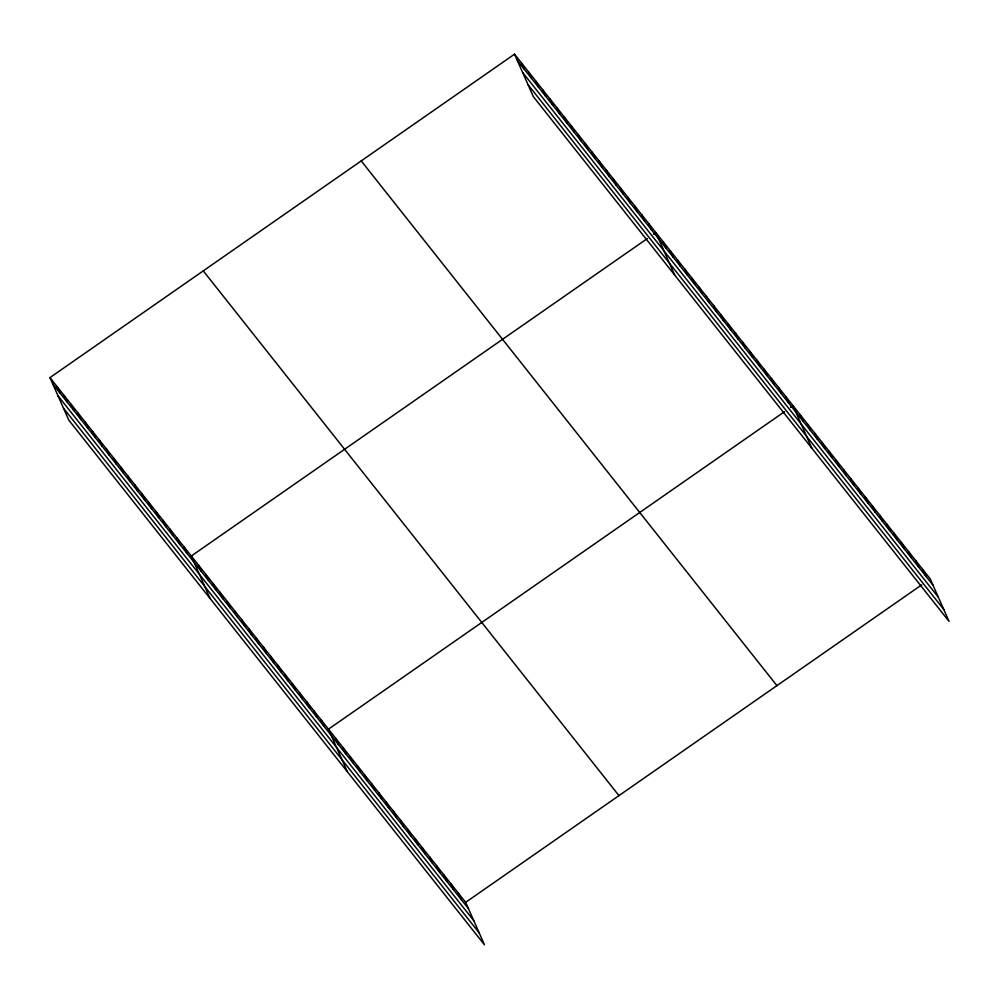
<?xml version="1.0" encoding="UTF-8"?>
<svg xmlns="http://www.w3.org/2000/svg" width="999" height="999" viewBox="0 0 999 999"><rect width="100%" height="100%" fill="white"/><g stroke="black" fill="none" stroke-linecap="round" stroke-linejoin="round"><path stroke-width="1.5" d="M49.95 377.61L465.646 902.347L484.478 944.817L68.769 420.092L49.95 377.61L514.522 54.183L930.231 578.908L949.05 621.39L533.354 96.653L514.522 54.183M647.352 238.524L191.284 556.018L210.115 598.501M653.433 234.278L655.868 232.592L674.687 275.062M784.527 411.675L328.471 729.183L347.29 771.653M790.609 407.442L793.044 405.756L811.875 448.226M465.646 902.347L921.715 584.84M517.32 60.477L933.016 585.202M522.602 72.415L938.311 597.152M528.059 84.715L943.755 609.452M361.213 160.914L776.922 685.651M203.259 270.879L618.955 795.616M52.735 383.903L468.444 908.64M58.029 395.841L473.726 920.579M63.486 408.141L479.183 932.879M923.001 569.805L925.798 576.098M915.783 560.689L918.581 566.982M908.566 551.573L911.35 557.867M901.348 542.457L904.132 548.751M894.13 533.341L896.915 539.635M886.912 524.225L889.697 530.519M879.682 515.122L882.479 521.416M872.464 506.006L875.261 512.3M865.246 496.89L868.031 503.184M858.029 487.774L860.813 494.068M850.811 478.658L853.596 484.952M843.581 469.542L846.378 475.836M836.363 460.439L839.16 466.733M829.145 451.323L831.93 457.617M821.927 442.207L824.712 448.501M814.709 433.091L817.494 439.385M807.492 423.976L810.276 430.269M800.261 414.86L803.059 421.153M785.826 396.64L788.611 402.934M778.608 387.525L781.393 393.818M771.39 378.409L774.175 384.702M764.16 369.293L766.957 375.587M756.942 360.177L759.74 366.471M749.725 351.074L752.509 357.367M742.507 341.958L745.291 348.251M735.289 332.842L738.074 339.136M728.071 323.726L730.856 330.02M720.841 314.61L723.638 320.904M713.623 305.494L716.42 311.788M706.405 296.391L709.19 302.685M699.188 287.275L701.972 293.569M691.97 278.159L694.755 284.453M684.74 269.043L687.537 275.337M677.522 259.927L680.319 266.221M670.304 250.811L673.089 257.105M663.086 241.708L665.871 248.002M648.801 223.664L651.585 229.957M641.733 214.748L644.517 221.041M634.665 205.831L637.449 212.125M627.597 196.903L630.381 203.197M620.529 187.987L623.314 194.281M613.461 179.071L616.258 185.364M606.393 170.142L609.19 176.436M599.325 161.226L602.122 167.52M592.257 152.31L595.054 158.591M585.202 143.381L587.986 149.675M578.134 134.465L580.918 140.759M571.066 125.537L573.851 131.831M563.998 116.621L566.783 122.914M556.93 107.705L559.715 113.998M549.862 98.776L552.647 105.07M542.794 89.86L545.579 96.154M535.726 80.944L538.511 87.238M528.658 72.015L531.456 78.309M521.59 63.099L524.388 69.393M458.429 893.231L461.213 899.525M451.211 884.115L453.996 890.409M443.993 874.999L446.778 881.293M436.775 865.896L439.56 872.177M429.545 856.78L432.342 863.074M422.327 847.664L425.112 853.958M415.109 838.548L417.894 844.842M407.892 829.432L410.676 835.726M400.674 820.316L403.459 826.61M393.444 811.213L396.241 817.494M386.226 802.097L389.023 808.391M379.008 792.981L381.793 799.275M371.79 783.865L374.575 790.159M364.573 774.749L367.357 781.043M357.355 765.634L360.139 771.927M350.125 756.53L352.922 762.811M342.907 747.414L345.691 753.708M335.689 738.298L338.474 744.592M321.253 720.067L324.038 726.36M314.023 710.951L316.82 717.245M306.805 701.835L309.603 708.129M299.588 692.732L302.372 699.025M292.37 683.616L295.155 689.909M285.152 674.5L287.937 680.794M277.934 665.384L280.719 671.678M270.704 656.268L273.501 662.562M263.486 647.152L266.271 653.446M256.268 638.049L259.053 644.343M249.051 628.933L251.835 635.227M241.833 619.817L244.618 626.111M234.603 610.701L237.4 616.995M227.385 601.585L230.182 607.879M220.167 592.469L222.952 598.763M212.949 583.366L215.734 589.66M205.732 574.25L208.516 580.544M198.514 565.134L201.298 571.428M184.216 547.102L187.013 553.396M177.16 538.174L179.945 544.467M170.092 529.258L172.877 535.551M163.024 520.342L165.809 526.635M155.956 511.413L158.741 517.707M148.888 502.497L151.673 508.791M141.821 493.581L144.605 499.875M134.753 484.652L137.537 490.946M127.685 475.736L130.469 482.03M120.617 466.82L123.401 473.114M113.549 457.892L116.346 464.185M106.481 448.976L109.278 455.269M99.413 440.047L102.21 446.341M92.358 431.131L95.142 437.425M85.29 422.215L88.074 428.509M78.222 413.286L81.006 419.58M71.154 404.37L73.938 410.664M64.086 395.454L66.871 401.748M57.018 386.526L59.803 392.819"/></g></svg>
